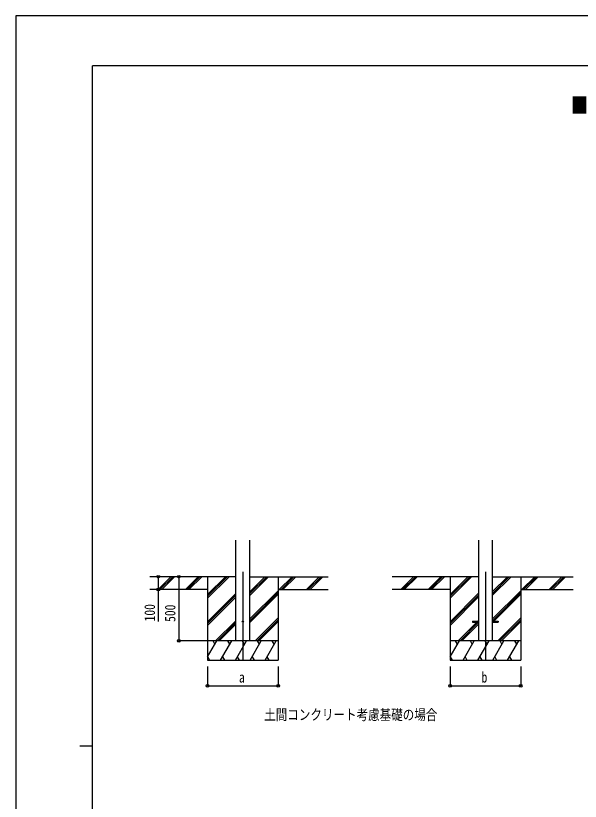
# Model space of a CAD drawing. Units: millimetres, scale not verified. Extents: x -8410 to 8410, y -5940 to 5940.
# Drawn here: x -8410 to -4007, y -181 to 5940 of the extents above; entities that cross this region are included whole.
import ezdxf
from ezdxf.enums import TextEntityAlignment as Align

# ---------------------------------------------------------------- set-up
doc = ezdxf.new("R2010")
doc.units = ezdxf.units.MM
doc.header["$LTSCALE"] = 30
for name, color, linetype in [('0-2_USER1', 3, 'Continuous'), ('0-4_YKK_12', 2, 'Continuous'), ('0-5_YKK_13', 4, 'Continuous'), ('0-6_YKK_A1', 4, 'Continuous'), ('0-7_YKK_D', 6, 'Continuous'), ('0-8_YKK_ZWAK', 7, 'Continuous')]:
    doc.layers.add(name, color=color, linetype=linetype)
doc.styles.add('ＭＳ ゴシック', font='')
doc.styles.get('ＭＳ ゴシック').set_extended_font_data('MS Gothic')

msp = doc.modelspace()

# ---------------------------------------------------------------- linework, layer by layer
at = {"layer": '0-4_YKK_12'}
for p, q in [((-6638.4, 1606.89), (-6638.4, 913.56)), ((-4746.83, 1606.89), (-4746.83, 913.56))]:
    msp.add_line(p, q, dxfattribs=at)
at = {"layer": '0-5_YKK_13'}
for p, q in [((-4846.83, 1223.15), (-4846.83, 1214.15)), ((-4846.83, 1223.15), (-4799.83, 1223.15)), ((-4846.83, 1214.15), (-4799.83, 1214.15)), ((-4693.83, 1223.15), (-4646.83, 1223.15)), ((-4693.83, 1214.15), (-4646.83, 1214.15)), ((-4646.83, 1223.15), (-4646.83, 1214.15))]:
    msp.add_line(p, q, dxfattribs=at)
msp.add_circle((-6638.4, 1218.65), 5, dxfattribs=at)
at = {"layer": '0-6_YKK_A1'}
for p, q in [((-6693.4, 1068.65), (-6693.4, 1854)), ((-6583.4, 1068.65), (-6583.4, 1854)), ((-4799.83, 1854), (-4799.83, 1068.65)), ((-4693.83, 1854), (-4693.83, 1068.65)), ((-6693.4, 1568.65), (-7364.35, 1568.65)), ((-7297.66, 1470.05), (-7199.07, 1568.65)), ((-7284.92, 1468.65), (-7184.92, 1568.65)), ((-7270.78, 1468.65), (-7170.78, 1568.65)), ((-7085.53, 1470.05), (-6986.93, 1568.65)), ((-7072.79, 1468.65), (-6972.79, 1568.65)), ((-7058.65, 1468.65), (-6958.65, 1568.65)), ((-6913.4, 1568.65), (-6913.4, 918.65)), ((-6913.4, 1401.77), (-6746.52, 1568.65)), ((-6913.4, 1415.91), (-6760.66, 1568.65)), ((-6913.4, 1430.05), (-6774.8, 1568.65)), ((-6583.4, 1423.4), (-6438.15, 1568.65)), ((-6583.4, 1437.54), (-6452.29, 1568.65)), ((-6583.4, 1451.68), (-6466.43, 1568.65)), ((-6583.4, 1568.65), (-5972.78, 1568.65)), ((-6363.4, 1568.65), (-6363.4, 918.65)), ((-6354.3, 1468.65), (-6254.3, 1568.65)), ((-6340.16, 1468.65), (-6240.16, 1568.65)), ((-6326.02, 1468.65), (-6226.02, 1568.65)), ((-6142.17, 1468.65), (-6042.17, 1568.65)), ((-6128.03, 1468.65), (-6028.03, 1568.65)), ((-6113.89, 1468.65), (-6013.88, 1568.65)), ((-4799.83, 1568.65), (-5472.78, 1568.65)), ((-5406.09, 1470.05), (-5307.5, 1568.65)), ((-5393.35, 1468.65), (-5293.35, 1568.65)), ((-5379.21, 1468.65), (-5279.21, 1568.65)), ((-5193.96, 1470.05), (-5095.36, 1568.65)), ((-5181.22, 1468.65), (-5081.22, 1568.65)), ((-5167.08, 1468.65), (-5067.08, 1568.65)), ((-5021.83, 1568.65), (-5021.83, 918.65)), ((-5021.83, 1401.77), (-4854.95, 1568.65)), ((-5021.83, 1415.91), (-4869.09, 1568.65)), ((-5021.83, 1430.05), (-4883.23, 1568.65)), ((-4693.83, 1421.4), (-4546.58, 1568.65)), ((-4693.83, 1435.54), (-4560.72, 1568.65)), ((-4693.83, 1449.68), (-4574.86, 1568.65)), ((-4693.83, 1568.65), (-4063.62, 1568.65)), ((-4471.83, 1568.65), (-4471.83, 918.65)), ((-4462.73, 1468.65), (-4362.73, 1568.65)), ((-4448.59, 1468.65), (-4348.59, 1568.65)), ((-4434.45, 1468.65), (-4334.45, 1568.65)), ((-4250.6, 1468.65), (-4150.6, 1568.65)), ((-4236.46, 1468.65), (-4136.46, 1568.65)), ((-4222.32, 1468.65), (-4122.31, 1568.65)), ((-6913.4, 1468.65), (-7364.35, 1468.65)), ((-6913.4, 1217.92), (-6693.4, 1437.92)), ((-6913.4, 1203.78), (-6693.4, 1423.78)), ((-6913.4, 1189.64), (-6693.4, 1409.64)), ((-6583.4, 1239.55), (-6363.4, 1459.55)), ((-6583.4, 1225.41), (-6363.4, 1445.41)), ((-6583.4, 1211.27), (-6363.4, 1431.27)), ((-6363.4, 1468.65), (-5972.78, 1468.65)), ((-5021.83, 1468.65), (-5472.78, 1468.65)), ((-5021.83, 1217.92), (-4799.83, 1439.92)), ((-5021.83, 1203.78), (-4799.83, 1425.78)), ((-5021.83, 1189.64), (-4799.83, 1411.64)), ((-4693.83, 1237.55), (-4471.83, 1459.55)), ((-4693.83, 1223.41), (-4471.83, 1445.41)), ((-4679.95, 1223.15), (-4471.83, 1431.27)), ((-4471.83, 1468.65), (-4063.62, 1468.65)), ((-6850.54, 1068.65), (-6693.4, 1225.79)), ((-6542.17, 1068.65), (-6363.4, 1247.42)), ((-6528.03, 1068.65), (-6363.4, 1233.28)), ((-4804.47, 1223.15), (-4799.83, 1227.79)), ((-4650.6, 1068.65), (-4471.83, 1247.42)), ((-4636.46, 1068.65), (-4471.83, 1233.28)), ((-6836.4, 1068.65), (-6693.4, 1211.65)), ((-6822.25, 1068.65), (-6693.4, 1197.5)), ((-6513.89, 1068.65), (-6363.4, 1219.14)), ((-4958.97, 1068.65), (-4813.47, 1214.15)), ((-4944.83, 1068.65), (-4799.83, 1213.65)), ((-4930.68, 1068.65), (-4799.83, 1199.5)), ((-4693.83, 1209.27), (-4688.95, 1214.15)), ((-4622.32, 1068.65), (-4471.83, 1219.14)), ((-6363.4, 1068.65), (-6913.4, 1068.65)), ((-6913.4, 943.2), (-6840.97, 1068.65)), ((-6855.97, 1042.67), (-6870.97, 1068.65)), ((-6812.1, 918.65), (-6725.5, 1068.65)), ((-6740.5, 1042.67), (-6755.5, 1068.65)), ((-6696.63, 918.65), (-6610.03, 1068.65)), ((-6625.03, 1042.67), (-6640.03, 1068.65)), ((-6581.16, 918.65), (-6494.56, 1068.65)), ((-6509.56, 1042.67), (-6524.56, 1068.65)), ((-6465.69, 918.65), (-6379.09, 1068.65)), ((-6394.09, 1042.67), (-6409.09, 1068.65)), ((-4471.83, 1068.65), (-5021.83, 1068.65)), ((-5021.83, 943.2), (-4949.4, 1068.65)), ((-4964.4, 1042.67), (-4979.4, 1068.65)), ((-4920.53, 918.65), (-4833.93, 1068.65)), ((-4848.93, 1042.67), (-4863.93, 1068.65)), ((-4805.06, 918.65), (-4718.46, 1068.65)), ((-4733.46, 1042.67), (-4748.46, 1068.65)), ((-4689.59, 918.65), (-4602.99, 1068.65)), ((-4617.99, 1042.67), (-4632.99, 1068.65)), ((-4574.12, 918.65), (-4487.52, 1068.65)), ((-4502.52, 1042.67), (-4517.52, 1068.65)), ((-6913.4, 918.65), (-6363.4, 918.65)), ((-6912.57, 944.63), (-6897.57, 918.65)), ((-6797.1, 944.63), (-6782.1, 918.65)), ((-6681.63, 944.63), (-6666.63, 918.65)), ((-6566.16, 944.63), (-6551.16, 918.65)), ((-6450.69, 944.63), (-6435.69, 918.65)), ((-5021.83, 918.65), (-4471.83, 918.65)), ((-5021, 944.63), (-5006, 918.65)), ((-4905.53, 944.63), (-4890.53, 918.65)), ((-4790.06, 944.63), (-4775.06, 918.65)), ((-4674.59, 944.63), (-4659.59, 918.65)), ((-4559.12, 944.63), (-4544.12, 918.65))]:
    msp.add_line(p, q, dxfattribs=at)
at = {"layer": '0-7_YKK_D'}
for p, q in [((-7138.46, 1568.65), (-7138.46, 1068.65)), ((-6914.4, 1068.65), (-7139.46, 1068.65)), ((-6913.4, 868.65), (-6913.4, 717.65)), ((-6363.4, 868.65), (-6363.4, 717.65)), ((-5021.83, 868.65), (-5021.83, 717.65)), ((-4471.83, 868.65), (-4471.83, 717.65)), ((-6913.4, 718.65), (-6363.4, 718.65)), ((-5021.83, 718.65), (-4471.83, 718.65))]:
    msp.add_line(p, q, dxfattribs=at)
msp.add_lwpolyline([(-7297.74, 1568.65), (-7297.74, 1468.65), (-7297.74, 1219.15)], dxfattribs=at)
for centre in [(-7297.74, 1568.65), (-7138.46, 1568.65), (-7297.74, 1468.65), (-7138.46, 1068.65), (-6913.4, 718.65), (-6363.4, 718.65), (-5021.83, 718.65), (-4471.83, 718.65)]:
    msp.add_circle(centre, 10.62, dxfattribs=at)
at = {"layer": '0-8_YKK_ZWAK'}
for p, q in [((7790.04, 5550), (-7809.96, 5550)), ((-7809.96, -5050), (-7809.96, 5550)), ((-7909.96, 250), (-7809.96, 250))]:
    msp.add_line(p, q, dxfattribs=at)
msp.add_lwpolyline([(-8410, -5940), (8410, -5940), (8410, 5940), (-8410, 5940)], close=True, dxfattribs=at)

# ---------------------------------------------------------------- texts
at = {"layer": '0-2_USER1', "style": 'ＭＳ ゴシック', "width": 0.8}
for s, height, p in [('■基礎配置図', 123.7, (-4080.5, 5143.04)), ('土間コンクリート考慮基礎の場合', 82.48, (-6471.79, 427.29))]:
    msp.add_text(s, height=height, dxfattribs=at).set_placement(p, align=Align.BOTTOM_LEFT)
at = {"layer": '0-7_YKK_D', "style": 'ＭＳ ゴシック', "width": 0.8}
for s, p in [('100', (-7299.07, 1220.48)), ('500', (-7139.79, 1216.65))]:
    msp.add_text(s, height=82.48, rotation=90, dxfattribs=at).set_placement(p, align=Align.BOTTOM_LEFT)
for s, p in [('a', (-6668.4, 719.45)), ('b', (-4776.83, 719.45))]:
    msp.add_text(s, height=82.48, dxfattribs=at).set_placement(p, align=Align.BOTTOM_LEFT)

doc.saveas('drawing.dxf')
